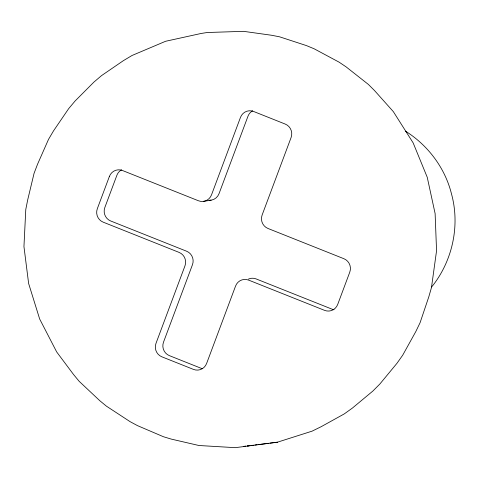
<?xml version="1.0" encoding="UTF-8"?>
<svg xmlns="http://www.w3.org/2000/svg" width="479" height="479" viewBox="0 0 479 479"><rect width="100%" height="100%" fill="white"/><g stroke="black" fill="none" stroke-linecap="round" stroke-linejoin="round"><path stroke-width="0.72" d="M431.549 286.987L432.956 285.352C452.787 259.714 460.115 224.95 451.428 193.66C445.129 168.392 428.573 146.071 406.731 131.953L405.527 131.222M277.407 442.201L312.098 431.148L321.14 426.711L344.257 413.916L352.412 408.066L372.854 391.056L379.889 383.978L396.959 363.31L402.683 355.226L415.808 331.564L420.071 322.726L428.795 296.836L431.477 287.532L436.555 250.762L435.124 213.61L427.238 177.272L413.155 142.904L393.319 111.613L374.476 90.513L368.369 84.418L346.131 66.892L339.114 62.174L314.164 48.798L306.488 45.613L279.592 36.817L271.539 35.254L243.536 31.333L207.15 32.518L201.15 33.464L165.602 41.278L132.042 55.48L123.408 60.641L101.542 75.61L93.92 82.095L75.083 101.015L68.683 108.625L53.516 130.881L48.511 139.377L37.536 164.249L34.057 173.362L27.656 200.048L25.782 209.485L23.95 246.595L28.626 283.49L39.655 318.99L56.684 351.945L73.604 374.59L79.167 381.308L99.788 400.701L106.38 406.132L130.066 421.64L137.443 425.609L163.465 436.74L171.368 439.123L198.923 445.506L235.291 447.667L277.407 442.201L270.036 443.123M203.641 201.348L211.149 200.168M243.506 446.446L245.715 446.171M247.188 445.985L249.403 445.709M250.876 445.524L253.487 445.201M254.936 445.021L257.109 444.746M258.247 444.602L268.707 443.297M243.44 446.458L245.589 446.189M247.733 445.919L249.17 445.745M334.013 309.739A10.4 10.149 81.1 0 1 332.091 309.183L256.187 278.946A10.4 10.149 81.1 0 0 248.415 279.107M202.27 368.644A10.4 10.149 81.1 0 1 201 368.231L169.374 355.634A10.4 10.149 81.1 0 1 163.507 342.168L192.474 264.689A10.4 10.149 81.1 0 0 186.606 251.224L110.703 220.987A10.4 10.149 81.1 0 1 104.835 207.521L116.906 175.236A10.4 10.149 81.1 0 1 121.648 169.788M252.738 110.745A10.4 10.149 81.1 0 0 247.996 116.193L219.029 193.672A10.4 10.149 81.1 0 1 209.155 200.276M109.398 176.422L97.327 208.7A10.4 10.149 81.1 0 0 103.195 222.166L179.098 252.409A10.4 10.149 81.1 0 1 184.966 265.869L155.998 343.347A10.4 10.149 81.1 0 0 161.866 356.813L193.498 369.411A10.4 10.149 81.1 0 0 206.605 363.507L235.572 286.029A10.4 10.149 81.1 0 1 248.679 280.125L324.588 310.368A10.4 10.149 81.1 0 0 337.695 304.464L349.766 272.18A10.4 10.149 81.1 0 0 343.898 258.714L267.995 228.477A10.4 10.149 81.1 0 1 262.127 215.011L291.094 137.533A10.4 10.149 81.1 0 0 285.227 124.067L253.601 111.469A10.4 10.149 81.1 0 0 240.488 117.373L211.52 194.851A10.4 10.149 81.1 0 1 198.414 200.755L122.51 170.518A10.4 10.149 81.1 0 0 109.398 176.422"/></g></svg>
